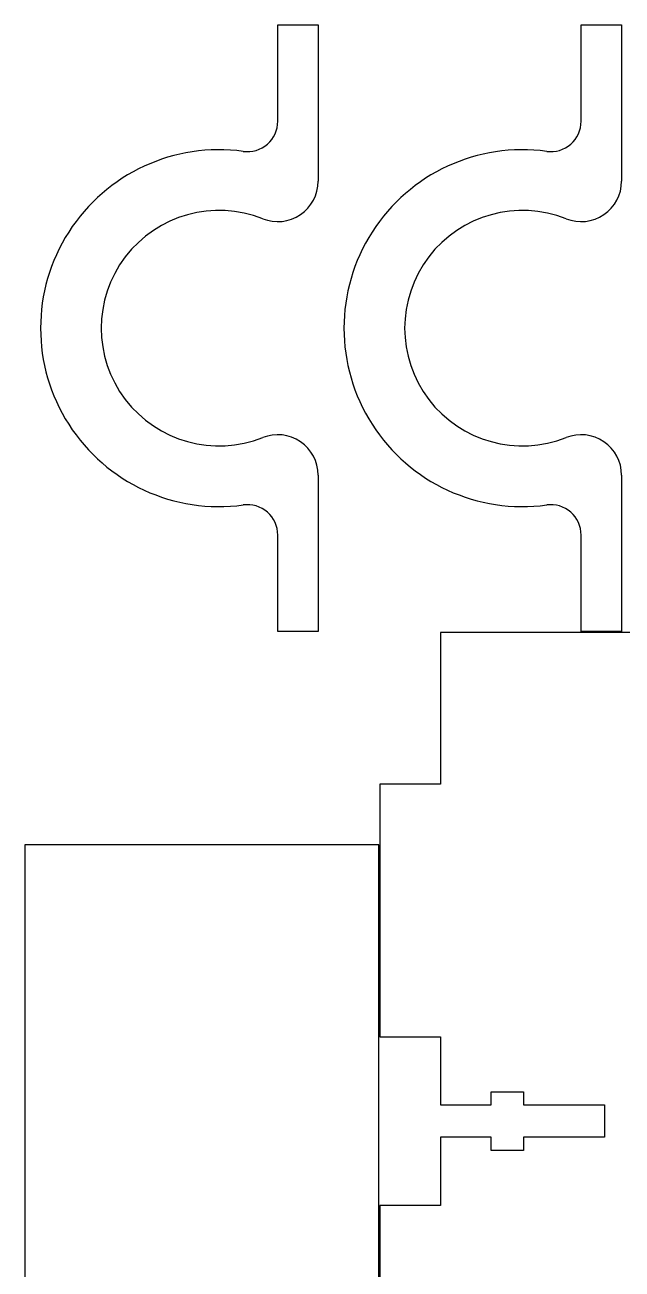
# Model space of a CAD drawing. Header units: millimetres. Extents: x -472 to 96, y -105 to 342.
# Drawn here: x -323.2 to -264.1, y 219.1 to 342.2 of the extents above; entities that cross this region are included whole.
import ezdxf

# ---------------------------------------------------------------- set-up
doc = ezdxf.new("R2010")
doc.units = ezdxf.units.MM

msp = doc.modelspace()

# ---------------------------------------------------------------- linework, layer by layer
at = {"color": 7, "linetype": 'Continuous', "lineweight": 25}
for p, q in [((-298.2, 332.66), (-298.2, 342.2)), ((-298.2, 342.2), (-294.2, 342.2)), ((-294.2, 342.2), (-294.2, 326.74)), ((-268.2, 332.66), (-268.2, 342.2)), ((-268.2, 342.2), (-264.2, 342.2)), ((-264.2, 342.2), (-264.2, 326.74)), ((-294.2, 297.66), (-294.2, 282.2)), ((-264.2, 297.66), (-264.2, 282.2)), ((-298.2, 282.2), (-298.2, 291.74)), ((-268.2, 282.2), (-268.2, 291.74)), ((-294.2, 282.2), (-298.2, 282.2)), ((-282.1, 282.1), (-282.1, 267.1)), ((-102.1, 282.1), (-282.1, 282.1)), ((-264.2, 282.2), (-268.2, 282.2)), ((-288.1, 267.1), (-288.1, 242.1)), ((-282.1, 267.1), (-288.1, 267.1)), ((-323.2, 261.1), (-323.2, 85.1)), ((-288.2, 261.1), (-323.2, 261.1)), ((-288.2, 85.1), (-288.2, 261.1)), ((-288.1, 242.1), (-282.1, 242.1)), ((-282.1, 242.1), (-282.1, 235.37)), ((-277.1, 236.67), (-273.9, 236.67)), ((-277.1, 235.37), (-277.1, 236.67)), ((-273.9, 236.67), (-273.9, 235.37)), ((-282.1, 235.37), (-277.1, 235.37)), ((-273.9, 235.37), (-265.9, 235.37)), ((-265.9, 235.37), (-265.9, 232.17)), ((-282.1, 232.17), (-282.1, 225.43)), ((-277.1, 232.17), (-282.1, 232.17)), ((-277.1, 230.87), (-277.1, 232.17)), ((-273.9, 232.17), (-273.9, 230.87)), ((-265.9, 232.17), (-273.9, 232.17)), ((-273.9, 230.87), (-277.1, 230.87)), ((-288.1, 225.43), (-288.1, 200.43)), ((-282.1, 225.43), (-288.1, 225.43))]:
    msp.add_line(p, q, dxfattribs=at)
for centre, radius, start, end in [((-301.2, 332.66), 3, 262.2071, 0), ((-271.2, 332.66), 3, 262.2071, 0), ((-304, 312.2), 17.65, 82.2071, 277.7929), ((-274, 312.2), 17.65, 82.2071, 277.7929), ((-298.2, 326.74), 4, 248.2469, 0), ((-268.2, 326.74), 4, 248.2469, 0), ((-304, 312.2), 11.65, 68.2469, 291.7531), ((-274, 312.2), 11.65, 68.2469, 291.7531), ((-298.2, 297.66), 4, 0, 111.7531), ((-268.2, 297.66), 4, 0, 111.7531), ((-301.2, 291.74), 3, 360, 97.7929), ((-271.2, 291.74), 3, 360, 97.7929)]:
    msp.add_arc(centre, radius, start, end, dxfattribs=at)

doc.saveas('drawing.dxf')
